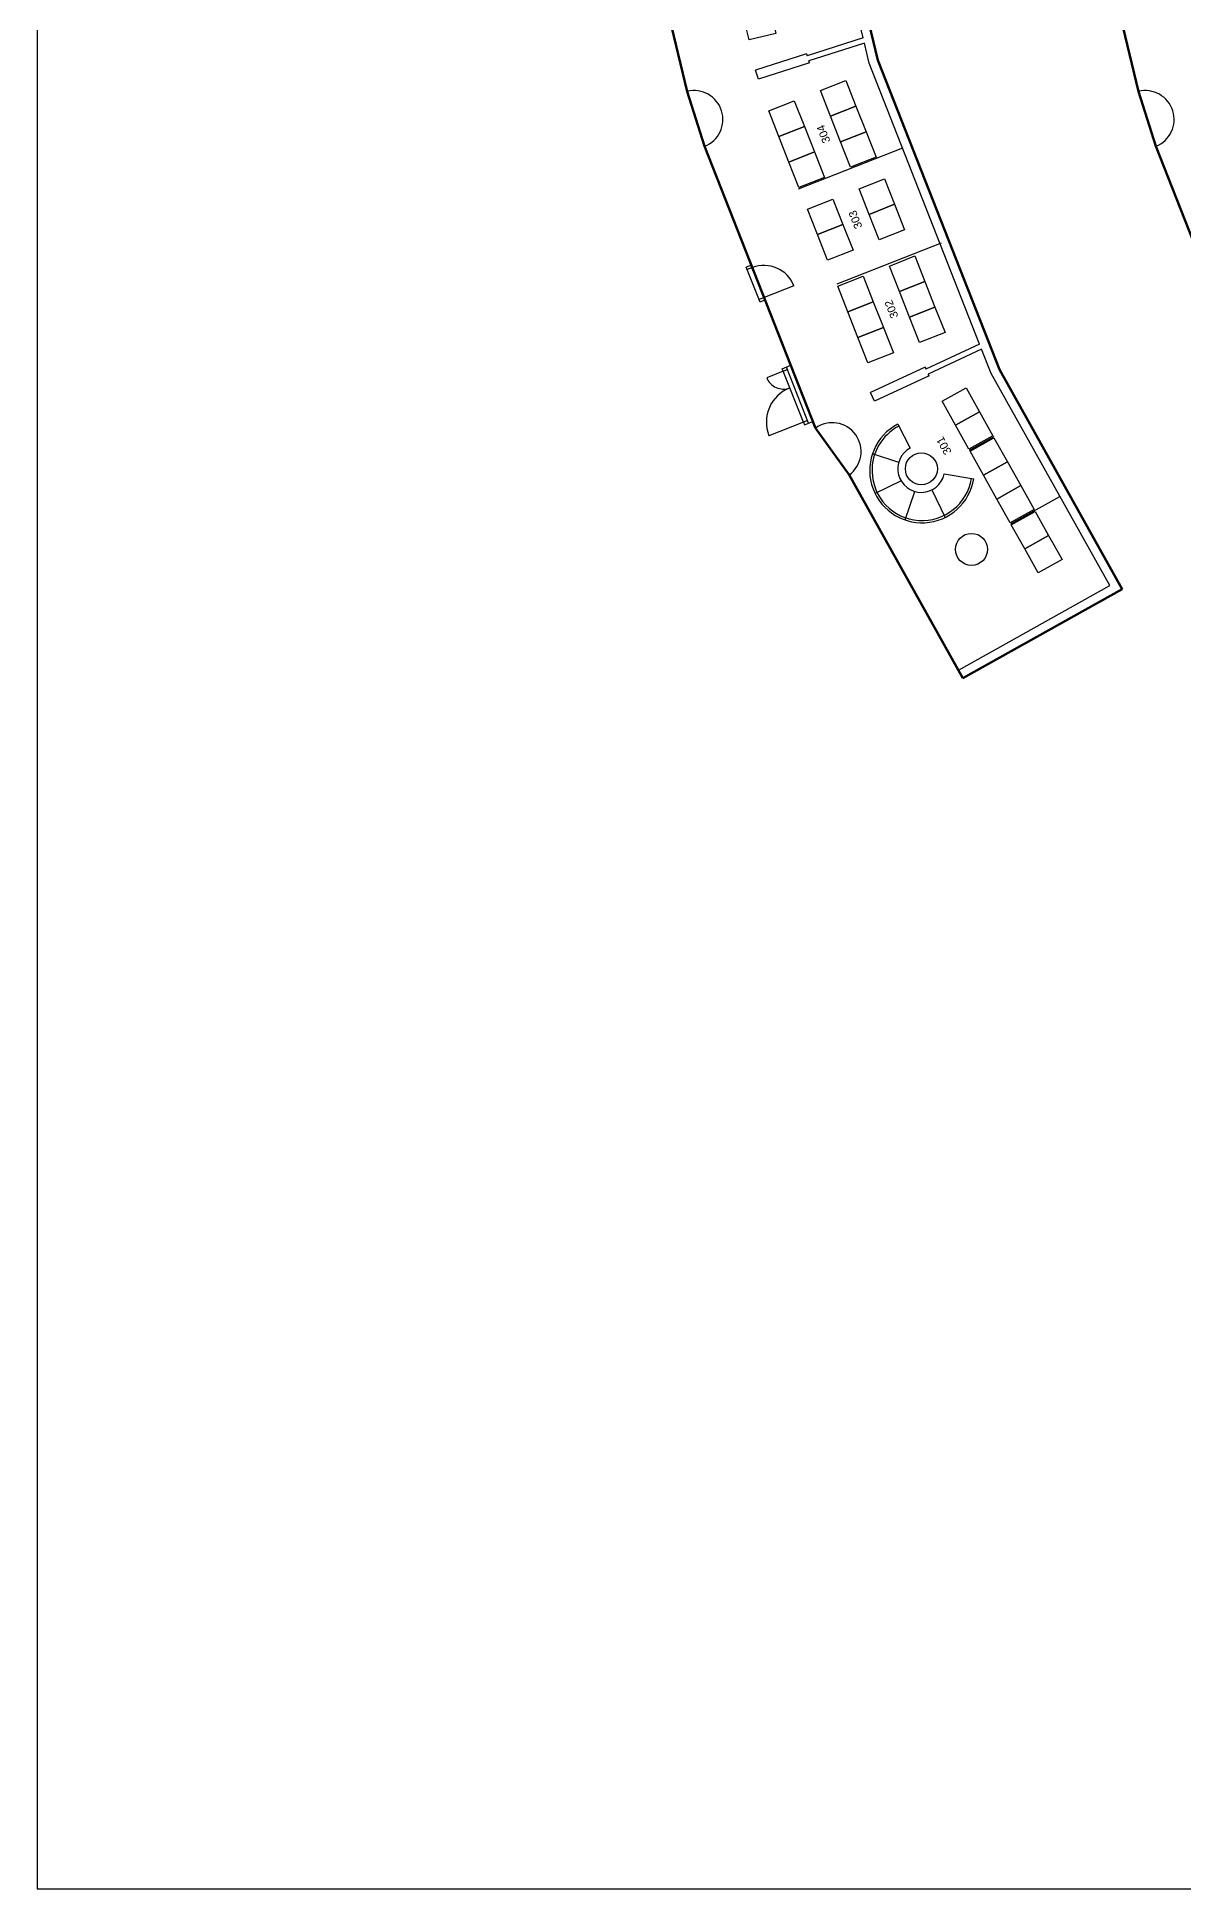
# Model space of a CAD drawing. Header units: millimetres. Extents: x -76108 to 202332, y 27411 to 140378.
# Drawn here: x 42980 to 68061, y 27411 to 67913 of the extents above; entities that cross this region are included whole.
import ezdxf
from ezdxf.enums import TextEntityAlignment as Align

# ---------------------------------------------------------------- set-up
doc = ezdxf.new("R2010")
doc.units = ezdxf.units.MM
doc.header["$LTSCALE"] = 100
doc.layers.get('0').update_dxf_attribs({"linetype": 'CONTINUOUS'})
for name, color, linetype in [('LOGER_PLAN3_BORD', 1, 'CONTINUOUS'), ('LOGER_PLAN3_NUMMER', 7, 'CONTINUOUS'), ('LOGER_PLAN3_SOFFOR', 1, 'CONTINUOUS'), ('LOGER_PLAN3_STOLAR', 1, 'CONTINUOUS'), ('LOGER_PLAN_2', 21, 'CONTINUOUS'), ('LOGER_PLAN_3', 21, 'CONTINUOUS')]:
    doc.layers.add(name, color=color, linetype=linetype)
doc.layers.add('SEKTIONER', color=4, linetype='CONTINUOUS', lineweight=70)
doc.styles.add('ARIAL', font='arial.ttf')

msp = doc.modelspace()

# ---------------------------------------------------------------- linework, layer by layer
at = {"color": 9}
msp.add_lwpolyline([(42980, 27411), (202332, 27411), (202332, 140378), (42980, 140378)], close=True, dxfattribs=at)
at = {"layer": 'LOGER_PLAN3_BORD'}
for centre in [(62318.5, 58469.2), (63414.8, 56707.6)]:
    msp.add_circle(centre, 350, dxfattribs=at)
at = {"layer": 'LOGER_PLAN3_SOFFOR'}
for p, q in [((61801, 59447.3), (62076.6, 58923.6)), ((61822.6, 58607.5), (61249.9, 58800.4)), ((62820.8, 58356.4), (63464.9, 58253.5)), ((61874.5, 58208.7), (61307.4, 57929.9)), ((61965.5, 57351.2), (62177.8, 57974)), ((62545.3, 58007.1), (62840, 57407.4))]:
    msp.add_line(p, q, dxfattribs=at)
for centre, radius, start, end in [((62334.3, 58434.1), 1095, 117.75934, 181.60361), ((62318.5, 58469.2), 514.8, 118.028, 347.34213), ((62334.3, 58434.1), 1095, 181.39043, 350.92545)]:
    msp.add_arc(centre, radius, start, end, dxfattribs=at)
at = {"layer": 'LOGER_PLAN3_STOLAR'}
for points in [[(58410, 68436.5), (58993.3, 68577), (59133.8, 67993.7), (58550.5, 67853.2)], [(60111.3, 66740.1), (60669.7, 66959.7), (60889.2, 66401.3), (60330.9, 66181.7)], [(58982.1, 66296.1), (59540.5, 66515.7), (59760.1, 65957.3), (59201.7, 65737.7)], [(60330.9, 66181.7), (60889.2, 66401.3), (61108.8, 65842.9), (60550.4, 65623.4)], [(59201.7, 65737.7), (59760.1, 65957.3), (59979.7, 65398.9), (59421.3, 65179.4)], [(60550.4, 65623.4), (61108.8, 65842.9), (61328.4, 65284.5), (60770, 65065)], [(59421.3, 65179.4), (59979.7, 65398.9), (60199.2, 64840.5), (59640.8, 64621)], [(60955.5, 64593.2), (61513.9, 64812.7), (61733.5, 64254.3), (61175.1, 64034.8)], [(59826.4, 64149.2), (60384.7, 64368.7), (60604.3, 63810.3), (60045.9, 63590.8)], [(61175.1, 64034.8), (61733.5, 64254.3), (61953, 63696), (61394.6, 63476.4)], [(60045.9, 63590.8), (60604.3, 63810.3), (60823.9, 63252), (60265.5, 63032.4)], [(61619.4, 62904.8), (62177.8, 63124.4), (62397.3, 62566), (61838.9, 62346.4)], [(60490.2, 62460.8), (61048.6, 62680.4), (61268.2, 62122), (60709.8, 61902.4)], [(61838.9, 62346.4), (62397.3, 62566), (62616.9, 62007.6), (62058.5, 61788)], [(60709.8, 61902.4), (61268.2, 62122), (61487.7, 61563.6), (60929.4, 61344)], [(62058.5, 61788), (62616.9, 62007.6), (62836.5, 61449.2), (62278.1, 61229.7)], [(60929.4, 61344), (61487.7, 61563.6), (61707.3, 61005.2), (61148.9, 60785.7)], [(62772.3, 59947.4), (63295.9, 60240.4), (63588.8, 59716.8), (63065.2, 59423.8)], [(63065.2, 59423.8), (63588.8, 59716.8), (63881.8, 59193.2), (63358.2, 58900.2)], [(63382.6, 58856.6), (63906.2, 59149.6), (64199.2, 58625.9), (63675.6, 58333)], [(63675.6, 58333), (64199.2, 58625.9), (64492.2, 58102.3), (63968.6, 57809.4)], [(63968.6, 57809.4), (64492.2, 58102.3), (64785.1, 57578.7), (64261.5, 57285.8)], [(64285.9, 57242.1), (64809.5, 57535.1), (65102.5, 57011.5), (64578.9, 56718.5)], [(64578.9, 56718.5), (65102.5, 57011.5), (65395.5, 56487.9), (64871.9, 56194.9)]]:
    msp.add_lwpolyline(points, close=True, dxfattribs=at)
at = {"layer": 'LOGER_PLAN_2'}
for p, q in [((67065.3, 66722.6), (65614.1, 72747.4)), ((69870.5, 59360.4), (67446.6, 65524.6))]:
    msp.add_line(p, q, dxfattribs=at)
msp.add_arc((67216.1, 66110.9), 630, 291.46526, 103.8507, dxfattribs=at)
at = {"layer": 'LOGER_PLAN_3'}
for p, q in [((61367.9, 67404), (59745.9, 74138)), ((61044.5, 67892.8), (59550.1, 74096.9)), ((57198.4, 66722.6), (55747.3, 72747.4)), ((61044.5, 67892.8), (59823.4, 67504)), ((61072.6, 67775.8), (59859.8, 67389.7)), ((61176.7, 67343.7), (61072.6, 67775.8)), ((59809.7, 67546.9), (58692.1, 67191.2)), ((59873.4, 67346.8), (58755.8, 66991.1)), ((59809.7, 67546.9), (59823.4, 67504)), ((59873.4, 67346.8), (59859.8, 67389.7)), ((63593, 61198.6), (61176.7, 67343.7)), ((64028.2, 60638.4), (61367.9, 67404)), ((58755.8, 66991.1), (58692.1, 67191.2)), ((60003.6, 59360.4), (57579.8, 65524.6)), ((61907.4, 65485.4), (59627.4, 64588.8)), ((62752, 63403.9), (60471.9, 62507.3)), ((58602, 62924.9), (58490.3, 62881)), ((58790.4, 62117.9), (58490.3, 62881)), ((58624, 62869.1), (58512.3, 62825.2)), ((59531.6, 62473.8), (58880.1, 62217.6)), ((58880.1, 62217.6), (58768.4, 62173.7)), ((58902.1, 62161.8), (58790.4, 62117.9)), ((63593, 61198.6), (62420.2, 60652)), ((63637, 61086.7), (62470.9, 60543.3)), ((63847.1, 60552.6), (63637, 61086.7)), ((59299.7, 60604), (58936.7, 60461.3)), ((59277.7, 60659.8), (59463.9, 60733)), ((59299.7, 60604), (59277.7, 60659.8)), ((59299.7, 60604), (59392.8, 60640.6)), ((59738.8, 59487.2), (59299.7, 60604)), ((59853.8, 59468), (59370.8, 60696.4)), ((62401.2, 60692.8), (61208.5, 60137)), ((62489.9, 60502.5), (61297.2, 59946.6)), ((62401.2, 60692.8), (62420.2, 60652)), ((62489.9, 60502.5), (62470.9, 60543.3)), ((66440.5, 55917.5), (63847.1, 60552.6)), ((66712.7, 55840.6), (64028.2, 60638.4)), ((61297.2, 59946.6), (61208.5, 60137)), ((59738.8, 59487.2), (58985, 59190.8)), ((59831.9, 59523.8), (59738.8, 59487.2)), ((59738.8, 59487.2), (59760.8, 59431.4)), ((59760.8, 59431.4), (59946.9, 59504.6)), ((63370.4, 58878.4), (63908.6, 59179.5)), ((63129.2, 54064.8), (60738.8, 58337.1)), ((64273.7, 57263.9), (65350.1, 57866.2)), ((63129.2, 54064.8), (66440.5, 55917.5)), ((66712.7, 55840.6), (63226.9, 53890.2))]:
    msp.add_line(p, q, dxfattribs=at)
for centre, radius, start, end in [((57349.2, 66110.9), 630, 291.46526, 103.8507), ((58880.1, 62217.6), 700, 21.46526, 111.46526), ((59299.7, 60604), 390, 201.46526, 291.46526), ((59738.8, 59487.2), 810, 111.46526, 201.46526), ((60371, 58848.6), 630, 305.71499, 125.67654), ((62334.3, 58434.1), 1145, 117.75934, 350.92545)]:
    msp.add_arc(centre, radius, start, end, dxfattribs=at)
at = {"layer": 'SEKTIONER'}
for p, q in [((57198.4, 66722.6), (57579.8, 65524.6)), ((67065.3, 66722.6), (67446.6, 65524.6)), ((66712.7, 55840.6), (63226.9, 53890.2))]:
    msp.add_line(p, q, dxfattribs=at)
for points in [[(66712.7, 55840.6), (64028.2, 60638.4), (61367.9, 67404), (59745.9, 74138), (58862.5, 80878.6), (58862.5, 84100)], [(57198.4, 66722.6), (55747.3, 72747.4)], [(67065.3, 66722.6), (65614.1, 72747.4)], [(63226.9, 53890.2), (60738.8, 58337.1), (60003.6, 59360.4), (57579.8, 65524.6)], [(73093.8, 53890.2), (70605.7, 58337.1), (69870.5, 59360.4), (67446.6, 65524.6)]]:
    msp.add_lwpolyline(points, dxfattribs=at)

# ---------------------------------------------------------------- texts
at = {"layer": 'LOGER_PLAN3_NUMMER', "style": 'ARIAL'}
for s, rotation, p in [('304', 111.46526, (60307.5, 65840.5)), ('303', 111.46526, (61006.6, 63968.6)), ('302', 111.46526, (61794.1, 62011.5)), ('301', 119.22793, (62933.2, 59042.3))]:
    msp.add_text(s, height=175, rotation=rotation, dxfattribs=at).set_placement(p, align=Align.BOTTOM_CENTER)

doc.saveas('drawing.dxf')
